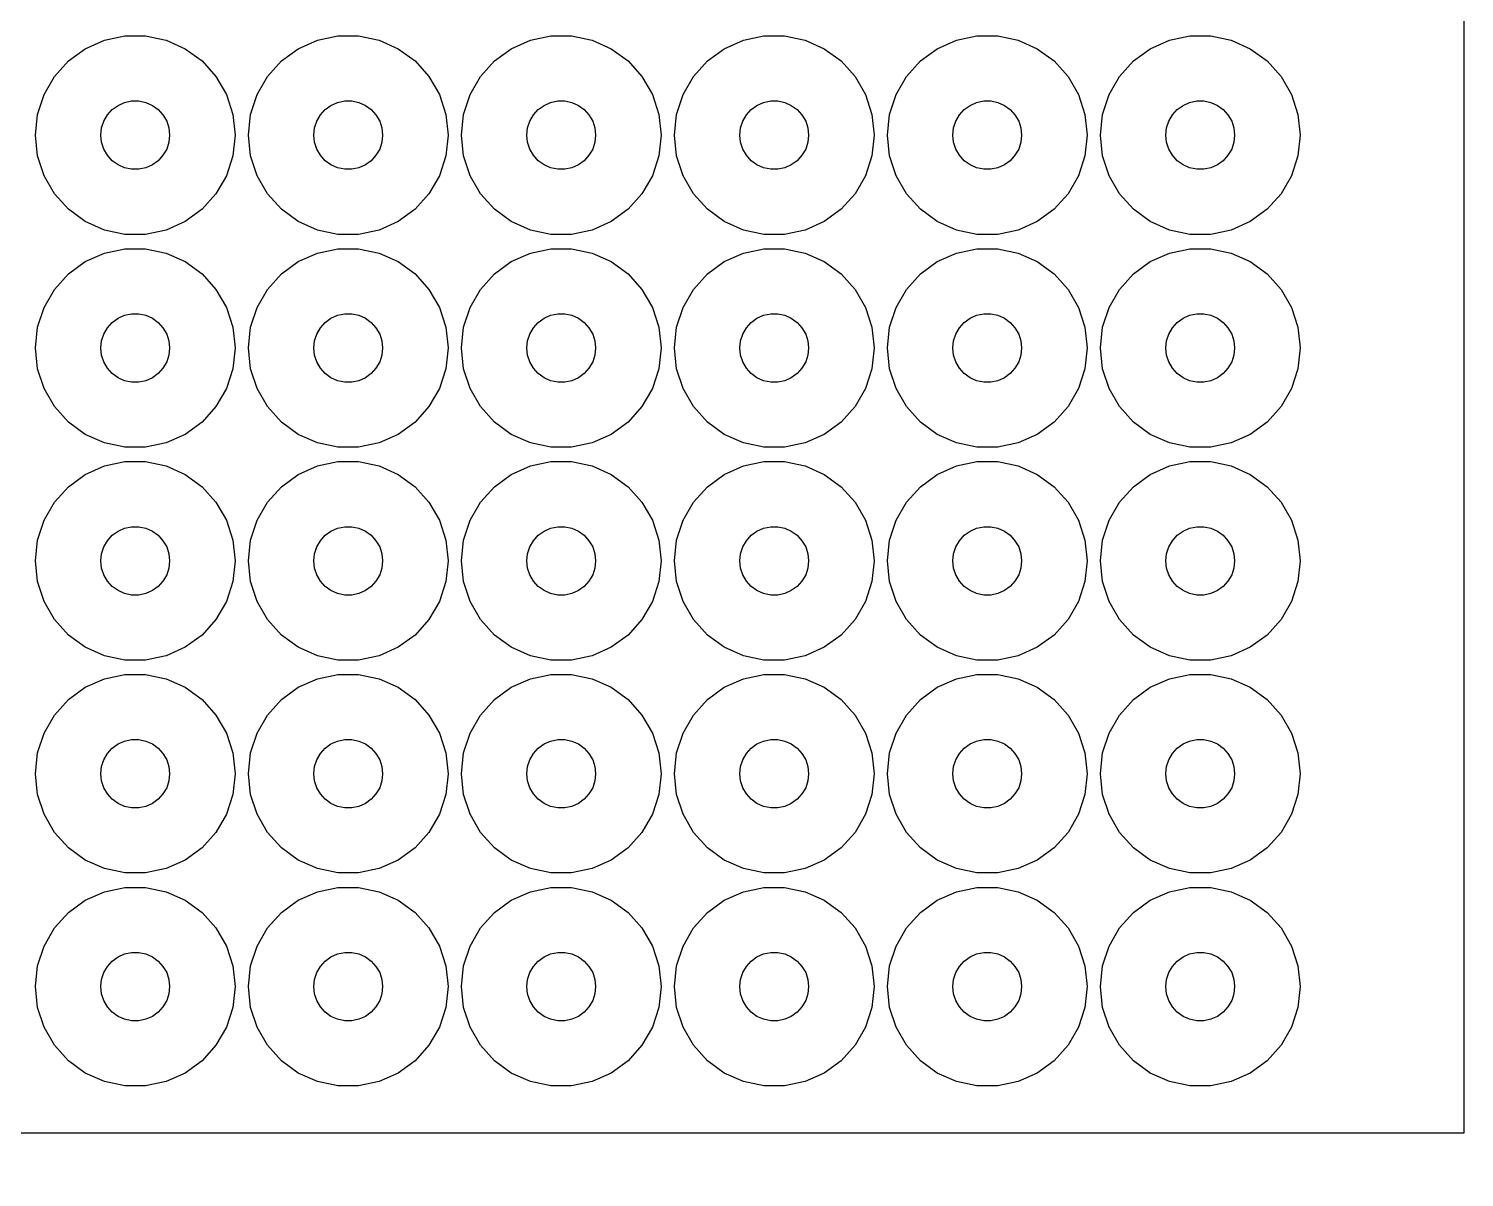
# Model space of a CAD drawing. Extents: x 0 to 1394, y 0 to 480.
# Drawn here: x 1267.9 to 1332.6, y 81.1 to 132.9 of the extents above; entities that cross this region are included whole.
import ezdxf

# ---------------------------------------------------------------- set-up
doc = ezdxf.new("R2010")
doc.units = 0
doc.layers.add('Layer_1', color=7, linetype='CONTINUOUS')

msp = doc.modelspace()

# ---------------------------------------------------------------- linework, layer by layer
at = {"layer": 'Layer_1', "color": 7}
for points in [[(1206.141098, 81.137238), (1206.161136, 81.137238), (1206.161108, 81.378256), (1206.27109, 81.846237), (1206.49111, 82.273239), (1206.811094, 82.634257), (1207.211115, 82.908239), (1207.66109, 83.079265), (1208.141094, 83.137262), (1332.641113, 83.137262), (1332.641113, 361.137251), (1208.141094, 361.137251), (1207.66109, 361.19525), (1207.211115, 361.366252), (1206.811094, 361.64025), (1206.49111, 362.001252), (1206.27109, 362.428251), (1206.161108, 362.896252), (1206.161108, 363.13725), (1206.14107, 363.13725), (1206.141098, 409.26225), (1206.150976, 409.762252)], [(1268.241106, 128.137257), (1268.341098, 129.073247), (1268.631109, 129.967242), (1269.101094, 130.782243), (1269.731099, 131.481251), (1270.491095, 132.034238), (1271.351111, 132.417241), (1272.271099, 132.612257), (1273.211096, 132.612257), (1274.131112, 132.417241), (1274.9911, 132.034238), (1275.751096, 131.481251), (1276.381101, 130.782243), (1276.851114, 129.967242), (1277.141097, 129.073247), (1277.241117, 128.137257), (1277.141097, 127.201239), (1276.851114, 126.307243), (1276.381101, 125.492242), (1275.751096, 124.793262), (1274.9911, 124.240248), (1274.131112, 123.857244), (1273.211096, 123.662257), (1272.271099, 123.662257), (1271.351111, 123.857244), (1270.491095, 124.240248), (1269.731099, 124.793262), (1269.101094, 125.492242), (1268.631109, 126.307243), (1268.341098, 127.201239), (1268.241106, 128.137257)], [(1277.841093, 128.137257), (1277.941112, 129.073247), (1278.231096, 129.967242), (1278.701109, 130.782243), (1279.331113, 131.481251), (1280.09111, 132.034238), (1280.951097, 132.417241), (1281.871113, 132.612257), (1282.811111, 132.612257), (1283.731099, 132.417241), (1284.591115, 132.034238), (1285.351111, 131.481251), (1285.981116, 130.782243), (1286.4511, 129.967242), (1286.741112, 129.073247), (1286.841103, 128.137257), (1286.741112, 127.201239), (1286.4511, 126.307243), (1285.981116, 125.492242), (1285.351111, 124.793262), (1284.591115, 124.240248), (1283.731099, 123.857244), (1282.811111, 123.662257), (1281.871113, 123.662257), (1280.951097, 123.857244), (1280.09111, 124.240248), (1279.331113, 124.793262), (1278.701109, 125.492242), (1278.231096, 126.307243), (1277.941112, 127.201239), (1277.841093, 128.137257)], [(1287.441108, 128.137257), (1287.541099, 129.073247), (1287.83111, 129.967242), (1288.301095, 130.782243), (1288.9311, 131.481251), (1289.691096, 132.034238), (1290.551112, 132.417241), (1291.4711, 132.612257), (1292.411097, 132.612257), (1293.331114, 132.417241), (1294.191101, 132.034238), (1294.951097, 131.481251), (1295.581102, 130.782243), (1296.051115, 129.967242), (1296.341098, 129.073247), (1296.44109, 128.137257), (1296.341098, 127.201239), (1296.051115, 126.307243), (1295.581102, 125.492242), (1294.951097, 124.793262), (1294.191101, 124.240248), (1293.331114, 123.857244), (1292.411097, 123.662257), (1291.4711, 123.662257), (1290.551112, 123.857244), (1289.691096, 124.240248), (1288.9311, 124.793262), (1288.301095, 125.492242), (1287.83111, 126.307243), (1287.541099, 127.201239), (1287.441108, 128.137257)], [(1297.041094, 128.137257), (1297.141114, 129.073247), (1297.431097, 129.967242), (1297.90111, 130.782243), (1298.531114, 131.481251), (1299.291111, 132.034238), (1300.151098, 132.417241), (1301.071114, 132.612257), (1302.011112, 132.612257), (1302.9311, 132.417241), (1303.791116, 132.034238), (1304.551112, 131.481251), (1305.181117, 130.782243), (1305.651101, 129.967242), (1305.941113, 129.073247), (1306.041104, 128.137257), (1305.941113, 127.201239), (1305.651101, 126.307243), (1305.181117, 125.492242), (1304.551112, 124.793262), (1303.791116, 124.240248), (1302.9311, 123.857244), (1302.011112, 123.662257), (1301.071114, 123.662257), (1300.151098, 123.857244), (1299.291111, 124.240248), (1298.531114, 124.793262), (1297.90111, 125.492242), (1297.431097, 126.307243), (1297.141114, 127.201239), (1297.041094, 128.137257)], [(1306.641109, 128.137257), (1306.7411, 129.073247), (1307.031112, 129.967242), (1307.501096, 130.782243), (1308.131101, 131.481251), (1308.891097, 132.034238), (1309.751113, 132.417241), (1310.671101, 132.612257), (1311.611098, 132.612257), (1312.531115, 132.417241), (1313.391102, 132.034238), (1314.151098, 131.481251), (1314.781103, 130.782243), (1315.251116, 129.967242), (1315.541099, 129.073247), (1315.641091, 128.137257), (1315.541099, 127.201239), (1315.251116, 126.307243), (1314.781103, 125.492242), (1314.151098, 124.793262), (1313.391102, 124.240248), (1312.531115, 123.857244), (1311.611098, 123.662257), (1310.671101, 123.662257), (1309.751113, 123.857244), (1308.891097, 124.240248), (1308.131101, 124.793262), (1307.501096, 125.492242), (1307.031112, 126.307243), (1306.7411, 127.201239), (1306.641109, 128.137257)], [(1316.241095, 128.137257), (1316.341115, 129.073247), (1316.631098, 129.967242), (1317.101111, 130.782243), (1317.731116, 131.481251), (1318.491112, 132.034238), (1319.351099, 132.417241), (1320.271116, 132.612257), (1321.211113, 132.612257), (1322.131101, 132.417241), (1322.991089, 132.034238), (1323.751113, 131.481251), (1324.38109, 130.782243), (1324.851102, 129.967242), (1325.141114, 129.073247), (1325.241105, 128.137257), (1325.141114, 127.201239), (1324.851102, 126.307243), (1324.38109, 125.492242), (1323.751113, 124.793262), (1322.991089, 124.240248), (1322.131101, 123.857244), (1321.211113, 123.662257), (1320.271116, 123.662257), (1319.351099, 123.857244), (1318.491112, 124.240248), (1317.731116, 124.793262), (1317.101111, 125.492242), (1316.631098, 126.307243), (1316.341115, 127.201239), (1316.241095, 128.137257)], [(1271.191091, 128.137257), (1271.221091, 128.459244), (1271.32111, 128.767261), (1271.491093, 129.048242), (1271.701094, 129.28926), (1271.971096, 129.479252), (1272.261108, 129.611247), (1272.581092, 129.679263), (1272.901103, 129.679263), (1273.221115, 129.611247), (1273.521089, 129.479252), (1273.7811, 129.28926), (1273.991102, 129.048242), (1274.161113, 128.767261), (1274.261104, 128.459244), (1274.291104, 128.137257), (1274.261104, 127.815241), (1274.161113, 127.507252), (1273.991102, 127.226243), (1273.7811, 126.985254), (1273.521089, 126.795262), (1273.221115, 126.663238), (1272.901103, 126.595251), (1272.581092, 126.595251), (1272.261108, 126.663238), (1271.971096, 126.795262), (1271.701094, 126.985254), (1271.491093, 127.226243), (1271.32111, 127.507252), (1271.221091, 127.815241), (1271.191091, 128.137257)], [(1280.791105, 128.137257), (1280.821106, 128.459244), (1280.921097, 128.767261), (1281.091108, 129.048242), (1281.301109, 129.28926), (1281.561092, 129.479252), (1281.861094, 129.611247), (1282.181106, 129.679263), (1282.50109, 129.679263), (1282.821102, 129.611247), (1283.121104, 129.479252), (1283.381115, 129.28926), (1283.591117, 129.048242), (1283.761099, 128.767261), (1283.86109, 128.459244), (1283.891091, 128.137257), (1283.86109, 127.815241), (1283.761099, 127.507252), (1283.591117, 127.226243), (1283.381115, 126.985254), (1283.121104, 126.795262), (1282.821102, 126.663238), (1282.50109, 126.595251), (1282.181106, 126.595251), (1281.861094, 126.663238), (1281.561092, 126.795262), (1281.301109, 126.985254), (1281.091108, 127.226243), (1280.921097, 127.507252), (1280.821106, 127.815241), (1280.791105, 128.137257)], [(1290.391092, 128.137257), (1290.421092, 128.459244), (1290.521112, 128.767261), (1290.691094, 129.048242), (1290.901096, 129.28926), (1291.171098, 129.479252), (1291.461109, 129.611247), (1291.781093, 129.679263), (1292.101104, 129.679263), (1292.421116, 129.611247), (1292.72109, 129.479252), (1292.981102, 129.28926), (1293.191103, 129.048242), (1293.361114, 128.767261), (1293.461105, 128.459244), (1293.491105, 128.137257), (1293.461105, 127.815241), (1293.361114, 127.507252), (1293.191103, 127.226243), (1292.981102, 126.985254), (1292.72109, 126.795262), (1292.421116, 126.663238), (1292.101104, 126.595251), (1291.781093, 126.595251), (1291.461109, 126.663238), (1291.171098, 126.795262), (1290.901096, 126.985254), (1290.691094, 127.226243), (1290.521112, 127.507252), (1290.421092, 127.815241), (1290.391092, 128.137257)], [(1299.991106, 128.137257), (1300.021107, 128.459244), (1300.121098, 128.767261), (1300.291109, 129.048242), (1300.50111, 129.28926), (1300.761093, 129.479252), (1301.061096, 129.611247), (1301.381107, 129.679263), (1301.701091, 129.679263), (1302.021103, 129.611247), (1302.311114, 129.479252), (1302.581116, 129.28926), (1302.79109, 129.048242), (1302.9611, 128.767261), (1303.061092, 128.459244), (1303.091092, 128.137257), (1303.061092, 127.815241), (1302.9611, 127.507252), (1302.79109, 127.226243), (1302.581116, 126.985254), (1302.311114, 126.795262), (1302.021103, 126.663238), (1301.701091, 126.595251), (1301.381107, 126.595251), (1301.061096, 126.663238), (1300.761093, 126.795262), (1300.50111, 126.985254), (1300.291109, 127.226243), (1300.121098, 127.507252), (1300.021107, 127.815241), (1299.991106, 128.137257)], [(1309.591093, 128.137257), (1309.621093, 128.459244), (1309.721113, 128.767261), (1309.891095, 129.048242), (1310.101097, 129.28926), (1310.371099, 129.479252), (1310.66111, 129.611247), (1310.981094, 129.679263), (1311.301106, 129.679263), (1311.621089, 129.611247), (1311.921091, 129.479252), (1312.181103, 129.28926), (1312.391104, 129.048242), (1312.561115, 128.767261), (1312.661106, 128.459244), (1312.691106, 128.137257), (1312.661106, 127.815241), (1312.561115, 127.507252), (1312.391104, 127.226243), (1312.181103, 126.985254), (1311.921091, 126.795262), (1311.621089, 126.663238), (1311.301106, 126.595251), (1310.981094, 126.595251), (1310.66111, 126.663238), (1310.371099, 126.795262), (1310.101097, 126.985254), (1309.891095, 127.226243), (1309.721113, 127.507252), (1309.621093, 127.815241), (1309.591093, 128.137257)], [(1319.191108, 128.137257), (1319.221108, 128.459244), (1319.321099, 128.767261), (1319.49111, 129.048242), (1319.701111, 129.28926), (1319.971113, 129.479252), (1320.261097, 129.611247), (1320.581108, 129.679263), (1320.901092, 129.679263), (1321.221104, 129.611247), (1321.521106, 129.479252), (1321.781089, 129.28926), (1321.991091, 129.048242), (1322.161101, 128.767261), (1322.261093, 128.459244), (1322.291093, 128.137257), (1322.261093, 127.815241), (1322.161101, 127.507252), (1321.991091, 127.226243), (1321.781089, 126.985254), (1321.521106, 126.795262), (1321.221104, 126.663238), (1320.901092, 126.595251), (1320.581108, 126.595251), (1320.261097, 126.663238), (1319.971113, 126.795262), (1319.701111, 126.985254), (1319.49111, 127.226243), (1319.321099, 127.507252), (1319.221108, 127.815241), (1319.191108, 128.137257)], [(1268.241106, 118.537242), (1268.341098, 119.47326), (1268.631109, 120.367256), (1269.101094, 121.182257), (1269.731099, 121.881265), (1270.491095, 122.434251), (1271.351111, 122.817255), (1272.271099, 123.012242), (1273.211096, 123.012242), (1274.131112, 122.817255), (1274.9911, 122.434251), (1275.751096, 121.881265), (1276.381101, 121.182257), (1276.851114, 120.367256), (1277.141097, 119.47326), (1277.241117, 118.537242), (1277.141097, 117.601252), (1276.851114, 116.707257), (1276.381101, 115.892255), (1275.751096, 115.193247), (1274.9911, 114.640261), (1274.131112, 114.257257), (1273.211096, 114.062242), (1272.271099, 114.062242), (1271.351111, 114.257257), (1270.491095, 114.640261), (1269.731099, 115.193247), (1269.101094, 115.892255), (1268.631109, 116.707257), (1268.341098, 117.601252), (1268.241106, 118.537242)], [(1277.841093, 118.537242), (1277.941112, 119.47326), (1278.231096, 120.367256), (1278.701109, 121.182257), (1279.331113, 121.881265), (1280.09111, 122.434251), (1280.951097, 122.817255), (1281.871113, 123.012242), (1282.811111, 123.012242), (1283.731099, 122.817255), (1284.591115, 122.434251), (1285.351111, 121.881265), (1285.981116, 121.182257), (1286.4511, 120.367256), (1286.741112, 119.47326), (1286.841103, 118.537242), (1286.741112, 117.601252), (1286.4511, 116.707257), (1285.981116, 115.892255), (1285.351111, 115.193247), (1284.591115, 114.640261), (1283.731099, 114.257257), (1282.811111, 114.062242), (1281.871113, 114.062242), (1280.951097, 114.257257), (1280.09111, 114.640261), (1279.331113, 115.193247), (1278.701109, 115.892255), (1278.231096, 116.707257), (1277.941112, 117.601252), (1277.841093, 118.537242)], [(1287.441108, 118.537242), (1287.541099, 119.47326), (1287.83111, 120.367256), (1288.301095, 121.182257), (1288.9311, 121.881265), (1289.691096, 122.434251), (1290.551112, 122.817255), (1291.4711, 123.012242), (1292.411097, 123.012242), (1293.331114, 122.817255), (1294.191101, 122.434251), (1294.951097, 121.881265), (1295.581102, 121.182257), (1296.051115, 120.367256), (1296.341098, 119.47326), (1296.44109, 118.537242), (1296.341098, 117.601252), (1296.051115, 116.707257), (1295.581102, 115.892255), (1294.951097, 115.193247), (1294.191101, 114.640261), (1293.331114, 114.257257), (1292.411097, 114.062242), (1291.4711, 114.062242), (1290.551112, 114.257257), (1289.691096, 114.640261), (1288.9311, 115.193247), (1288.301095, 115.892255), (1287.83111, 116.707257), (1287.541099, 117.601252), (1287.441108, 118.537242)], [(1297.041094, 118.537242), (1297.141114, 119.47326), (1297.431097, 120.367256), (1297.90111, 121.182257), (1298.531114, 121.881265), (1299.291111, 122.434251), (1300.151098, 122.817255), (1301.071114, 123.012242), (1302.011112, 123.012242), (1302.9311, 122.817255), (1303.791116, 122.434251), (1304.551112, 121.881265), (1305.181117, 121.182257), (1305.651101, 120.367256), (1305.941113, 119.47326), (1306.041104, 118.537242), (1305.941113, 117.601252), (1305.651101, 116.707257), (1305.181117, 115.892255), (1304.551112, 115.193247), (1303.791116, 114.640261), (1302.9311, 114.257257), (1302.011112, 114.062242), (1301.071114, 114.062242), (1300.151098, 114.257257), (1299.291111, 114.640261), (1298.531114, 115.193247), (1297.90111, 115.892255), (1297.431097, 116.707257), (1297.141114, 117.601252), (1297.041094, 118.537242)], [(1306.641109, 118.537242), (1306.7411, 119.47326), (1307.031112, 120.367256), (1307.501096, 121.182257), (1308.131101, 121.881265), (1308.891097, 122.434251), (1309.751113, 122.817255), (1310.671101, 123.012242), (1311.611098, 123.012242), (1312.531115, 122.817255), (1313.391102, 122.434251), (1314.151098, 121.881265), (1314.781103, 121.182257), (1315.251116, 120.367256), (1315.541099, 119.47326), (1315.641091, 118.537242), (1315.541099, 117.601252), (1315.251116, 116.707257), (1314.781103, 115.892255), (1314.151098, 115.193247), (1313.391102, 114.640261), (1312.531115, 114.257257), (1311.611098, 114.062242), (1310.671101, 114.062242), (1309.751113, 114.257257), (1308.891097, 114.640261), (1308.131101, 115.193247), (1307.501096, 115.892255), (1307.031112, 116.707257), (1306.7411, 117.601252), (1306.641109, 118.537242)], [(1316.241095, 118.537242), (1316.341115, 119.47326), (1316.631098, 120.367256), (1317.101111, 121.182257), (1317.731116, 121.881265), (1318.491112, 122.434251), (1319.351099, 122.817255), (1320.271116, 123.012242), (1321.211113, 123.012242), (1322.131101, 122.817255), (1322.991089, 122.434251), (1323.751113, 121.881265), (1324.38109, 121.182257), (1324.851102, 120.367256), (1325.141114, 119.47326), (1325.241105, 118.537242), (1325.141114, 117.601252), (1324.851102, 116.707257), (1324.38109, 115.892255), (1323.751113, 115.193247), (1322.991089, 114.640261), (1322.131101, 114.257257), (1321.211113, 114.062242), (1320.271116, 114.062242), (1319.351099, 114.257257), (1318.491112, 114.640261), (1317.731116, 115.193247), (1317.101111, 115.892255), (1316.631098, 116.707257), (1316.341115, 117.601252), (1316.241095, 118.537242)], [(1271.191091, 118.537242), (1271.221091, 118.859258), (1271.32111, 119.167247), (1271.491093, 119.448255), (1271.701094, 119.689245), (1271.971096, 119.879237), (1272.261108, 120.011261), (1272.581092, 120.079248), (1272.901103, 120.079248), (1273.221115, 120.011261), (1273.521089, 119.879237), (1273.7811, 119.689245), (1273.991102, 119.448255), (1274.161113, 119.167247), (1274.261104, 118.859258), (1274.291104, 118.537242), (1274.261104, 118.215255), (1274.161113, 117.907237), (1273.991102, 117.626257), (1273.7811, 117.385239), (1273.521089, 117.195247), (1273.221115, 117.063252), (1272.901103, 116.995236), (1272.581092, 116.995236), (1272.261108, 117.063252), (1271.971096, 117.195247), (1271.701094, 117.385239), (1271.491093, 117.626257), (1271.32111, 117.907237), (1271.221091, 118.215255), (1271.191091, 118.537242)], [(1280.791105, 118.537242), (1280.821106, 118.859258), (1280.921097, 119.167247), (1281.091108, 119.448255), (1281.301109, 119.689245), (1281.561092, 119.879237), (1281.861094, 120.011261), (1282.181106, 120.079248), (1282.50109, 120.079248), (1282.821102, 120.011261), (1283.121104, 119.879237), (1283.381115, 119.689245), (1283.591117, 119.448255), (1283.761099, 119.167247), (1283.86109, 118.859258), (1283.891091, 118.537242), (1283.86109, 118.215255), (1283.761099, 117.907237), (1283.591117, 117.626257), (1283.381115, 117.385239), (1283.121104, 117.195247), (1282.821102, 117.063252), (1282.50109, 116.995236), (1282.181106, 116.995236), (1281.861094, 117.063252), (1281.561092, 117.195247), (1281.301109, 117.385239), (1281.091108, 117.626257), (1280.921097, 117.907237), (1280.821106, 118.215255), (1280.791105, 118.537242)], [(1290.391092, 118.537242), (1290.421092, 118.859258), (1290.521112, 119.167247), (1290.691094, 119.448255), (1290.901096, 119.689245), (1291.171098, 119.879237), (1291.461109, 120.011261), (1291.781093, 120.079248), (1292.101104, 120.079248), (1292.421116, 120.011261), (1292.72109, 119.879237), (1292.981102, 119.689245), (1293.191103, 119.448255), (1293.361114, 119.167247), (1293.461105, 118.859258), (1293.491105, 118.537242), (1293.461105, 118.215255), (1293.361114, 117.907237), (1293.191103, 117.626257), (1292.981102, 117.385239), (1292.72109, 117.195247), (1292.421116, 117.063252), (1292.101104, 116.995236), (1291.781093, 116.995236), (1291.461109, 117.063252), (1291.171098, 117.195247), (1290.901096, 117.385239), (1290.691094, 117.626257), (1290.521112, 117.907237), (1290.421092, 118.215255), (1290.391092, 118.537242)], [(1299.991106, 118.537242), (1300.021107, 118.859258), (1300.121098, 119.167247), (1300.291109, 119.448255), (1300.50111, 119.689245), (1300.761093, 119.879237), (1301.061096, 120.011261), (1301.381107, 120.079248), (1301.701091, 120.079248), (1302.021103, 120.011261), (1302.311114, 119.879237), (1302.581116, 119.689245), (1302.79109, 119.448255), (1302.9611, 119.167247), (1303.061092, 118.859258), (1303.091092, 118.537242), (1303.061092, 118.215255), (1302.9611, 117.907237), (1302.79109, 117.626257), (1302.581116, 117.385239), (1302.311114, 117.195247), (1302.021103, 117.063252), (1301.701091, 116.995236), (1301.381107, 116.995236), (1301.061096, 117.063252), (1300.761093, 117.195247), (1300.50111, 117.385239), (1300.291109, 117.626257), (1300.121098, 117.907237), (1300.021107, 118.215255), (1299.991106, 118.537242)], [(1309.591093, 118.537242), (1309.621093, 118.859258), (1309.721113, 119.167247), (1309.891095, 119.448255), (1310.101097, 119.689245), (1310.371099, 119.879237), (1310.66111, 120.011261), (1310.981094, 120.079248), (1311.301106, 120.079248), (1311.621089, 120.011261), (1311.921091, 119.879237), (1312.181103, 119.689245), (1312.391104, 119.448255), (1312.561115, 119.167247), (1312.661106, 118.859258), (1312.691106, 118.537242), (1312.661106, 118.215255), (1312.561115, 117.907237), (1312.391104, 117.626257), (1312.181103, 117.385239), (1311.921091, 117.195247), (1311.621089, 117.063252), (1311.301106, 116.995236), (1310.981094, 116.995236), (1310.66111, 117.063252), (1310.371099, 117.195247), (1310.101097, 117.385239), (1309.891095, 117.626257), (1309.721113, 117.907237), (1309.621093, 118.215255), (1309.591093, 118.537242)], [(1319.191108, 118.537242), (1319.221108, 118.859258), (1319.321099, 119.167247), (1319.49111, 119.448255), (1319.701111, 119.689245), (1319.971113, 119.879237), (1320.261097, 120.011261), (1320.581108, 120.079248), (1320.901092, 120.079248), (1321.221104, 120.011261), (1321.521106, 119.879237), (1321.781089, 119.689245), (1321.991091, 119.448255), (1322.161101, 119.167247), (1322.261093, 118.859258), (1322.291093, 118.537242), (1322.261093, 118.215255), (1322.161101, 117.907237), (1321.991091, 117.626257), (1321.781089, 117.385239), (1321.521106, 117.195247), (1321.221104, 117.063252), (1320.901092, 116.995236), (1320.581108, 116.995236), (1320.261097, 117.063252), (1319.971113, 117.195247), (1319.701111, 117.385239), (1319.49111, 117.626257), (1319.321099, 117.907237), (1319.221108, 118.215255), (1319.191108, 118.537242)], [(1268.241106, 108.937256), (1268.341098, 109.873246), (1268.631109, 110.767241), (1269.101094, 111.582242), (1269.731099, 112.28125), (1270.491095, 112.834237), (1271.351111, 113.21724), (1272.271099, 113.412256), (1273.211096, 113.412256), (1274.131112, 113.21724), (1274.9911, 112.834237), (1275.751096, 112.28125), (1276.381101, 111.582242), (1276.851114, 110.767241), (1277.141097, 109.873246), (1277.241117, 108.937256), (1277.141097, 108.001266), (1276.851114, 107.107242), (1276.381101, 106.292241), (1275.751096, 105.593261), (1274.9911, 105.040247), (1274.131112, 104.657243), (1273.211096, 104.462255), (1272.271099, 104.462255), (1271.351111, 104.657243), (1270.491095, 105.040247), (1269.731099, 105.593261), (1269.101094, 106.292241), (1268.631109, 107.107242), (1268.341098, 108.001237), (1268.241106, 108.937256)], [(1277.841093, 108.937256), (1277.941112, 109.873246), (1278.231096, 110.767241), (1278.701109, 111.582242), (1279.331113, 112.28125), (1280.09111, 112.834237), (1280.951097, 113.21724), (1281.871113, 113.412256), (1282.811111, 113.412256), (1283.731099, 113.21724), (1284.591115, 112.834237), (1285.351111, 112.28125), (1285.981116, 111.582242), (1286.4511, 110.767241), (1286.741112, 109.873246), (1286.841103, 108.937256), (1286.741112, 108.001266), (1286.4511, 107.107242), (1285.981116, 106.292241), (1285.351111, 105.593261), (1284.591115, 105.040247), (1283.731099, 104.657243), (1282.811111, 104.462255), (1281.871113, 104.462255), (1280.951097, 104.657243), (1280.09111, 105.040247), (1279.331113, 105.593261), (1278.701109, 106.292241), (1278.231096, 107.107242), (1277.941112, 108.001237), (1277.841093, 108.937256)], [(1287.441108, 108.937256), (1287.541099, 109.873246), (1287.83111, 110.767241), (1288.301095, 111.582242), (1288.9311, 112.28125), (1289.691096, 112.834237), (1290.551112, 113.21724), (1291.4711, 113.412256), (1292.411097, 113.412256), (1293.331114, 113.21724), (1294.191101, 112.834237), (1294.951097, 112.28125), (1295.581102, 111.582242), (1296.051115, 110.767241), (1296.341098, 109.873246), (1296.44109, 108.937256), (1296.341098, 108.001266), (1296.051115, 107.107242), (1295.581102, 106.292241), (1294.951097, 105.593261), (1294.191101, 105.040247), (1293.331114, 104.657243), (1292.411097, 104.462255), (1291.4711, 104.462255), (1290.551112, 104.657243), (1289.691096, 105.040247), (1288.9311, 105.593261), (1288.301095, 106.292241), (1287.83111, 107.107242), (1287.541099, 108.001237), (1287.441108, 108.937256)], [(1297.041094, 108.937256), (1297.141114, 109.873246), (1297.431097, 110.767241), (1297.90111, 111.582242), (1298.531114, 112.28125), (1299.291111, 112.834237), (1300.151098, 113.21724), (1301.071114, 113.412256), (1302.011112, 113.412256), (1302.9311, 113.21724), (1303.791116, 112.834237), (1304.551112, 112.28125), (1305.181117, 111.582242), (1305.651101, 110.767241), (1305.941113, 109.873246), (1306.041104, 108.937256), (1305.941113, 108.001266), (1305.651101, 107.107242), (1305.181117, 106.292241), (1304.551112, 105.593261), (1303.791116, 105.040247), (1302.9311, 104.657243), (1302.011112, 104.462255), (1301.071114, 104.462255), (1300.151098, 104.657243), (1299.291111, 105.040247), (1298.531114, 105.593261), (1297.90111, 106.292241), (1297.431097, 107.107242), (1297.141114, 108.001237), (1297.041094, 108.937256)], [(1306.641109, 108.937256), (1306.7411, 109.873246), (1307.031112, 110.767241), (1307.501096, 111.582242), (1308.131101, 112.28125), (1308.891097, 112.834237), (1309.751113, 113.21724), (1310.671101, 113.412256), (1311.611098, 113.412256), (1312.531115, 113.21724), (1313.391102, 112.834237), (1314.151098, 112.28125), (1314.781103, 111.582242), (1315.251116, 110.767241), (1315.541099, 109.873246), (1315.641091, 108.937256), (1315.541099, 108.001266), (1315.251116, 107.107242), (1314.781103, 106.292241), (1314.151098, 105.593261), (1313.391102, 105.040247), (1312.531115, 104.657243), (1311.611098, 104.462255), (1310.671101, 104.462255), (1309.751113, 104.657243), (1308.891097, 105.040247), (1308.131101, 105.593261), (1307.501096, 106.292241), (1307.031112, 107.107242), (1306.7411, 108.001237), (1306.641109, 108.937256)], [(1316.241095, 108.937256), (1316.341115, 109.873246), (1316.631098, 110.767241), (1317.101111, 111.582242), (1317.731116, 112.28125), (1318.491112, 112.834237), (1319.351099, 113.21724), (1320.271116, 113.412256), (1321.211113, 113.412256), (1322.131101, 113.21724), (1322.991089, 112.834237), (1323.751113, 112.28125), (1324.38109, 111.582242), (1324.851102, 110.767241), (1325.141114, 109.873246), (1325.241105, 108.937256), (1325.141114, 108.001266), (1324.851102, 107.107242), (1324.38109, 106.292241), (1323.751113, 105.593261), (1322.991089, 105.040247), (1322.131101, 104.657243), (1321.211113, 104.462255), (1320.271116, 104.462255), (1319.351099, 104.657243), (1318.491112, 105.040247), (1317.731116, 105.593261), (1317.101111, 106.292241), (1316.631098, 107.107242), (1316.341115, 108.001237), (1316.241095, 108.937256)], [(1271.191091, 108.937256), (1271.221091, 109.259243), (1271.32111, 109.56726), (1271.491093, 109.848241), (1271.701094, 110.089259), (1271.971096, 110.279251), (1272.261108, 110.411246), (1272.581092, 110.479261), (1272.901103, 110.479261), (1273.221115, 110.411246), (1273.521089, 110.279251), (1273.7811, 110.089259), (1273.991102, 109.848241), (1274.161113, 109.56726), (1274.261104, 109.259243), (1274.291104, 108.937256), (1274.261104, 108.61524), (1274.161113, 108.307251), (1273.991102, 108.026242), (1273.7811, 107.785253), (1273.521089, 107.595261), (1273.221115, 107.463237), (1272.901103, 107.39525), (1272.581092, 107.39525), (1272.261108, 107.463237), (1271.971096, 107.595261), (1271.701094, 107.785253), (1271.491093, 108.026242), (1271.32111, 108.307251), (1271.221091, 108.61524), (1271.191091, 108.937256)], [(1280.791105, 108.937256), (1280.821106, 109.259243), (1280.921097, 109.56726), (1281.091108, 109.848241), (1281.301109, 110.089259), (1281.561092, 110.279251), (1281.861094, 110.411246), (1282.181106, 110.479261), (1282.50109, 110.479261), (1282.821102, 110.411246), (1283.121104, 110.279251), (1283.381115, 110.089259), (1283.591117, 109.848241), (1283.761099, 109.56726), (1283.86109, 109.259243), (1283.891091, 108.937256), (1283.86109, 108.61524), (1283.761099, 108.307251), (1283.591117, 108.026242), (1283.381115, 107.785253), (1283.121104, 107.595261), (1282.821102, 107.463237), (1282.50109, 107.39525), (1282.181106, 107.39525), (1281.861094, 107.463237), (1281.561092, 107.595261), (1281.301109, 107.785253), (1281.091108, 108.026242), (1280.921097, 108.307251), (1280.821106, 108.61524), (1280.791105, 108.937256)], [(1290.391092, 108.937256), (1290.421092, 109.259243), (1290.521112, 109.56726), (1290.691094, 109.848241), (1290.901096, 110.089259), (1291.171098, 110.279251), (1291.461109, 110.411246), (1291.781093, 110.479261), (1292.101104, 110.479261), (1292.421116, 110.411246), (1292.72109, 110.279251), (1292.981102, 110.089259), (1293.191103, 109.848241), (1293.361114, 109.56726), (1293.461105, 109.259243), (1293.491105, 108.937256), (1293.461105, 108.61524), (1293.361114, 108.307251), (1293.191103, 108.026242), (1292.981102, 107.785253), (1292.72109, 107.595261), (1292.421116, 107.463237), (1292.101104, 107.39525), (1291.781093, 107.39525), (1291.461109, 107.463237), (1291.171098, 107.595261), (1290.901096, 107.785253), (1290.691094, 108.026242), (1290.521112, 108.307251), (1290.421092, 108.61524), (1290.391092, 108.937256)], [(1299.991106, 108.937256), (1300.021107, 109.259243), (1300.121098, 109.56726), (1300.291109, 109.848241), (1300.50111, 110.089259), (1300.761093, 110.279251), (1301.061096, 110.411246), (1301.381107, 110.479261), (1301.701091, 110.479261), (1302.021103, 110.411246), (1302.311114, 110.279251), (1302.581116, 110.089259), (1302.79109, 109.848241), (1302.9611, 109.56726), (1303.061092, 109.259243), (1303.091092, 108.937256), (1303.061092, 108.61524), (1302.9611, 108.307251), (1302.79109, 108.026242), (1302.581116, 107.785253), (1302.311114, 107.595261), (1302.021103, 107.463237), (1301.701091, 107.39525), (1301.381107, 107.39525), (1301.061096, 107.463237), (1300.761093, 107.595261), (1300.50111, 107.785253), (1300.291109, 108.026242), (1300.121098, 108.307251), (1300.021107, 108.61524), (1299.991106, 108.937256)], [(1309.591093, 108.937256), (1309.621093, 109.259243), (1309.721113, 109.56726), (1309.891095, 109.848241), (1310.101097, 110.089259), (1310.371099, 110.279251), (1310.66111, 110.411246), (1310.981094, 110.479261), (1311.301106, 110.479261), (1311.621089, 110.411246), (1311.921091, 110.279251), (1312.181103, 110.089259), (1312.391104, 109.848241), (1312.561115, 109.56726), (1312.661106, 109.259243), (1312.691106, 108.937256), (1312.661106, 108.61524), (1312.561115, 108.307251), (1312.391104, 108.026242), (1312.181103, 107.785253), (1311.921091, 107.595261), (1311.621089, 107.463237), (1311.301106, 107.39525), (1310.981094, 107.39525), (1310.66111, 107.463237), (1310.371099, 107.595261), (1310.101097, 107.785253), (1309.891095, 108.026242), (1309.721113, 108.307251), (1309.621093, 108.61524), (1309.591093, 108.937256)], [(1319.191108, 108.937256), (1319.221108, 109.259243), (1319.321099, 109.56726), (1319.49111, 109.848241), (1319.701111, 110.089259), (1319.971113, 110.279251), (1320.261097, 110.411246), (1320.581108, 110.479261), (1320.901092, 110.479261), (1321.221104, 110.411246), (1321.521106, 110.279251), (1321.781089, 110.089259), (1321.991091, 109.848241), (1322.161101, 109.56726), (1322.261093, 109.259243), (1322.291093, 108.937256), (1322.261093, 108.61524), (1322.161101, 108.307251), (1321.991091, 108.026242), (1321.781089, 107.785253), (1321.521106, 107.595261), (1321.221104, 107.463237), (1320.901092, 107.39525), (1320.581108, 107.39525), (1320.261097, 107.463237), (1319.971113, 107.595261), (1319.701111, 107.785253), (1319.49111, 108.026242), (1319.321099, 108.307251), (1319.221108, 108.61524), (1319.191108, 108.937256)], [(1268.241106, 99.337241), (1268.341098, 100.273259), (1268.631109, 101.167255), (1269.101094, 101.982256), (1269.731099, 102.681236), (1270.491095, 103.23425), (1271.351111, 103.617254), (1272.271099, 103.812241), (1273.211096, 103.812241), (1274.131112, 103.617254), (1274.9911, 103.23425), (1275.751096, 102.681236), (1276.381101, 101.982256), (1276.851114, 101.167255), (1277.141097, 100.273259), (1277.241117, 99.337241), (1277.141097, 98.401251), (1276.851114, 97.507256), (1276.381101, 96.692254), (1275.751096, 95.993246), (1274.9911, 95.44026), (1274.131112, 95.057256), (1273.211096, 94.862241), (1272.271099, 94.862241), (1271.351111, 95.057256), (1270.491095, 95.44026), (1269.731099, 95.993246), (1269.101094, 96.692254), (1268.631109, 97.507256), (1268.341098, 98.401251), (1268.241106, 99.337241)], [(1277.841093, 99.337241), (1277.941112, 100.273259), (1278.231096, 101.167255), (1278.701109, 101.982256), (1279.331113, 102.681236), (1280.09111, 103.23425), (1280.951097, 103.617254), (1281.871113, 103.812241), (1282.811111, 103.812241), (1283.731099, 103.617254), (1284.591115, 103.23425), (1285.351111, 102.681236), (1285.981116, 101.982256), (1286.4511, 101.167255), (1286.741112, 100.273259), (1286.841103, 99.337241), (1286.741112, 98.401251), (1286.4511, 97.507256), (1285.981116, 96.692254), (1285.351111, 95.993246), (1284.591115, 95.44026), (1283.731099, 95.057256), (1282.811111, 94.862241), (1281.871113, 94.862241), (1280.951097, 95.057256), (1280.09111, 95.44026), (1279.331113, 95.993246), (1278.701109, 96.692254), (1278.231096, 97.507256), (1277.941112, 98.401251), (1277.841093, 99.337241)], [(1287.441108, 99.337241), (1287.541099, 100.273259), (1287.83111, 101.167255), (1288.301095, 101.982256), (1288.9311, 102.681236), (1289.691096, 103.23425), (1290.551112, 103.617254), (1291.4711, 103.812241), (1292.411097, 103.812241), (1293.331114, 103.617254), (1294.191101, 103.23425), (1294.951097, 102.681236), (1295.581102, 101.982256), (1296.051115, 101.167255), (1296.341098, 100.273259), (1296.44109, 99.337241), (1296.341098, 98.401251), (1296.051115, 97.507256), (1295.581102, 96.692254), (1294.951097, 95.993246), (1294.191101, 95.44026), (1293.331114, 95.057256), (1292.411097, 94.862241), (1291.4711, 94.862241), (1290.551112, 95.057256), (1289.691096, 95.44026), (1288.9311, 95.993246), (1288.301095, 96.692254), (1287.83111, 97.507256), (1287.541099, 98.401251), (1287.441108, 99.337241)], [(1297.041094, 99.337241), (1297.141114, 100.273259), (1297.431097, 101.167255), (1297.90111, 101.982256), (1298.531114, 102.681236), (1299.291111, 103.23425), (1300.151098, 103.617254), (1301.071114, 103.812241), (1302.011112, 103.812241), (1302.9311, 103.617254), (1303.791116, 103.23425), (1304.551112, 102.681236), (1305.181117, 101.982256), (1305.651101, 101.167255), (1305.941113, 100.273259), (1306.041104, 99.337241), (1305.941113, 98.401251), (1305.651101, 97.507256), (1305.181117, 96.692254), (1304.551112, 95.993246), (1303.791116, 95.44026), (1302.9311, 95.057256), (1302.011112, 94.862241), (1301.071114, 94.862241), (1300.151098, 95.057256), (1299.291111, 95.44026), (1298.531114, 95.993246), (1297.90111, 96.692254), (1297.431097, 97.507256), (1297.141114, 98.401251), (1297.041094, 99.337241)], [(1306.641109, 99.337241), (1306.7411, 100.273259), (1307.031112, 101.167255), (1307.501096, 101.982256), (1308.131101, 102.681236), (1308.891097, 103.23425), (1309.751113, 103.617254), (1310.671101, 103.812241), (1311.611098, 103.812241), (1312.531115, 103.617254), (1313.391102, 103.23425), (1314.151098, 102.681236), (1314.781103, 101.982256), (1315.251116, 101.167255), (1315.541099, 100.273259), (1315.641091, 99.337241), (1315.541099, 98.401251), (1315.251116, 97.507256), (1314.781103, 96.692254), (1314.151098, 95.993246), (1313.391102, 95.44026), (1312.531115, 95.057256), (1311.611098, 94.862241), (1310.671101, 94.862241), (1309.751113, 95.057256), (1308.891097, 95.44026), (1308.131101, 95.993246), (1307.501096, 96.692254), (1307.031112, 97.507256), (1306.7411, 98.401251), (1306.641109, 99.337241)], [(1316.241095, 99.337241), (1316.341115, 100.273259), (1316.631098, 101.167255), (1317.101111, 101.982256), (1317.731116, 102.681236), (1318.491112, 103.23425), (1319.351099, 103.617254), (1320.271116, 103.812241), (1321.211113, 103.812241), (1322.131101, 103.617254), (1322.991089, 103.23425), (1323.751113, 102.681236), (1324.38109, 101.982256), (1324.851102, 101.167255), (1325.141114, 100.273259), (1325.241105, 99.337241), (1325.141114, 98.401251), (1324.851102, 97.507256), (1324.38109, 96.692254), (1323.751113, 95.993246), (1322.991089, 95.44026), (1322.131101, 95.057256), (1321.211113, 94.862241), (1320.271116, 94.862241), (1319.351099, 95.057256), (1318.491112, 95.44026), (1317.731116, 95.993246), (1317.101111, 96.692254), (1316.631098, 97.507256), (1316.341115, 98.401251), (1316.241095, 99.337241)], [(1271.191091, 99.337241), (1271.221091, 99.659257), (1271.32111, 99.967246), (1271.491093, 100.248254), (1271.701094, 100.489244), (1271.971096, 100.679236), (1272.261108, 100.811259), (1272.581092, 100.879247), (1272.901103, 100.879247), (1273.221115, 100.811259), (1273.521089, 100.679264), (1273.7811, 100.489244), (1273.991102, 100.248254), (1274.161113, 99.967246), (1274.261104, 99.659257), (1274.291104, 99.337241), (1274.261104, 99.015254), (1274.161113, 98.707265), (1273.991102, 98.426256), (1273.7811, 98.185238), (1273.521089, 97.995246), (1273.221115, 97.863251), (1272.901103, 97.795235), (1272.581092, 97.795235), (1272.261108, 97.863251), (1271.971096, 97.995246), (1271.701094, 98.185238), (1271.491093, 98.426256), (1271.32111, 98.707236), (1271.221091, 99.015254), (1271.191091, 99.337241)], [(1280.791105, 99.337241), (1280.821106, 99.659257), (1280.921097, 99.967246), (1281.091108, 100.248254), (1281.301109, 100.489244), (1281.561092, 100.679236), (1281.861094, 100.811259), (1282.181106, 100.879247), (1282.50109, 100.879247), (1282.821102, 100.811259), (1283.121104, 100.679264), (1283.381115, 100.489244), (1283.591117, 100.248254), (1283.761099, 99.967246), (1283.86109, 99.659257), (1283.891091, 99.337241), (1283.86109, 99.015254), (1283.761099, 98.707265), (1283.591117, 98.426256), (1283.381115, 98.185238), (1283.121104, 97.995246), (1282.821102, 97.863251), (1282.50109, 97.795235), (1282.181106, 97.795235), (1281.861094, 97.863251), (1281.561092, 97.995246), (1281.301109, 98.185238), (1281.091108, 98.426256), (1280.921097, 98.707236), (1280.821106, 99.015254), (1280.791105, 99.337241)], [(1290.391092, 99.337241), (1290.421092, 99.659257), (1290.521112, 99.967246), (1290.691094, 100.248254), (1290.901096, 100.489244), (1291.171098, 100.679236), (1291.461109, 100.811259), (1291.781093, 100.879247), (1292.101104, 100.879247), (1292.421116, 100.811259), (1292.72109, 100.679264), (1292.981102, 100.489244), (1293.191103, 100.248254), (1293.361114, 99.967246), (1293.461105, 99.659257), (1293.491105, 99.337241), (1293.461105, 99.015254), (1293.361114, 98.707265), (1293.191103, 98.426256), (1292.981102, 98.185238), (1292.72109, 97.995246), (1292.421116, 97.863251), (1292.101104, 97.795235), (1291.781093, 97.795235), (1291.461109, 97.863251), (1291.171098, 97.995246), (1290.901096, 98.185238), (1290.691094, 98.426256), (1290.521112, 98.707236), (1290.421092, 99.015254), (1290.391092, 99.337241)], [(1299.991106, 99.337241), (1300.021107, 99.659257), (1300.121098, 99.967246), (1300.291109, 100.248254), (1300.50111, 100.489244), (1300.761093, 100.679236), (1301.061096, 100.811259), (1301.381107, 100.879247), (1301.701091, 100.879247), (1302.021103, 100.811259), (1302.311114, 100.679264), (1302.581116, 100.489244), (1302.79109, 100.248254), (1302.9611, 99.967246), (1303.061092, 99.659257), (1303.091092, 99.337241), (1303.061092, 99.015254), (1302.9611, 98.707265), (1302.79109, 98.426256), (1302.581116, 98.185238), (1302.311114, 97.995246), (1302.021103, 97.863251), (1301.701091, 97.795235), (1301.381107, 97.795235), (1301.061096, 97.863251), (1300.761093, 97.995246), (1300.50111, 98.185238), (1300.291109, 98.426256), (1300.121098, 98.707236), (1300.021107, 99.015254), (1299.991106, 99.337241)], [(1309.591093, 99.337241), (1309.621093, 99.659257), (1309.721113, 99.967246), (1309.891095, 100.248254), (1310.101097, 100.489244), (1310.371099, 100.679236), (1310.66111, 100.811259), (1310.981094, 100.879247), (1311.301106, 100.879247), (1311.621089, 100.811259), (1311.921091, 100.679264), (1312.181103, 100.489244), (1312.391104, 100.248254), (1312.561115, 99.967246), (1312.661106, 99.659257), (1312.691106, 99.337241), (1312.661106, 99.015254), (1312.561115, 98.707265), (1312.391104, 98.426256), (1312.181103, 98.185238), (1311.921091, 97.995246), (1311.621089, 97.863251), (1311.301106, 97.795235), (1310.981094, 97.795235), (1310.66111, 97.863251), (1310.371099, 97.995246), (1310.101097, 98.185238), (1309.891095, 98.426256), (1309.721113, 98.707236), (1309.621093, 99.015254), (1309.591093, 99.337241)], [(1319.191108, 99.337241), (1319.221108, 99.659257), (1319.321099, 99.967246), (1319.49111, 100.248254), (1319.701111, 100.489244), (1319.971113, 100.679236), (1320.261097, 100.811259), (1320.581108, 100.879247), (1320.901092, 100.879247), (1321.221104, 100.811259), (1321.521106, 100.679264), (1321.781089, 100.489244), (1321.991091, 100.248254), (1322.161101, 99.967246), (1322.261093, 99.659257), (1322.291093, 99.337241), (1322.261093, 99.015254), (1322.161101, 98.707265), (1321.991091, 98.426256), (1321.781089, 98.185238), (1321.521106, 97.995246), (1321.221104, 97.863251), (1320.901092, 97.795235), (1320.581108, 97.795235), (1320.261097, 97.863251), (1319.971113, 97.995246), (1319.701111, 98.185238), (1319.49111, 98.426256), (1319.321099, 98.707236), (1319.221108, 99.015254), (1319.191108, 99.337241)], [(1268.241106, 89.737255), (1268.341098, 90.673245), (1268.631109, 91.56724), (1269.101094, 92.382241), (1269.731099, 93.081249), (1270.491095, 93.634235), (1271.351111, 94.017239), (1272.271099, 94.212255), (1273.211096, 94.212255), (1274.131112, 94.017239), (1274.9911, 93.634235), (1275.751096, 93.081249), (1276.381101, 92.382241), (1276.851114, 91.56724), (1277.141097, 90.673245), (1277.241117, 89.737255), (1277.141097, 88.801236), (1276.851114, 87.907241), (1276.381101, 87.09224), (1275.751096, 86.39326), (1274.9911, 85.840245), (1274.131112, 85.457242), (1273.211096, 85.262254), (1272.271099, 85.262254), (1271.351111, 85.457242), (1270.491095, 85.840245), (1269.731099, 86.39326), (1269.101094, 87.09224), (1268.631109, 87.907241), (1268.341098, 88.801236), (1268.241106, 89.737255)], [(1277.841093, 89.737255), (1277.941112, 90.673245), (1278.231096, 91.56724), (1278.701109, 92.382241), (1279.331113, 93.081249), (1280.09111, 93.634235), (1280.951097, 94.017239), (1281.871113, 94.212255), (1282.811111, 94.212255), (1283.731099, 94.017239), (1284.591115, 93.634235), (1285.351111, 93.081249), (1285.981116, 92.382241), (1286.4511, 91.56724), (1286.741112, 90.673245), (1286.841103, 89.737255), (1286.741112, 88.801236), (1286.4511, 87.907241), (1285.981116, 87.09224), (1285.351111, 86.39326), (1284.591115, 85.840245), (1283.731099, 85.457242), (1282.811111, 85.262254), (1281.871113, 85.262254), (1280.951097, 85.457242), (1280.09111, 85.840245), (1279.331113, 86.39326), (1278.701109, 87.09224), (1278.231096, 87.907241), (1277.941112, 88.801236), (1277.841093, 89.737255)], [(1287.441108, 89.737255), (1287.541099, 90.673245), (1287.83111, 91.56724), (1288.301095, 92.382241), (1288.9311, 93.081249), (1289.691096, 93.634235), (1290.551112, 94.017239), (1291.4711, 94.212255), (1292.411097, 94.212255), (1293.331114, 94.017239), (1294.191101, 93.634235), (1294.951097, 93.081249), (1295.581102, 92.382241), (1296.051115, 91.56724), (1296.341098, 90.673245), (1296.44109, 89.737255), (1296.341098, 88.801236), (1296.051115, 87.907241), (1295.581102, 87.09224), (1294.951097, 86.39326), (1294.191101, 85.840245), (1293.331114, 85.457242), (1292.411097, 85.262254), (1291.4711, 85.262254), (1290.551112, 85.457242), (1289.691096, 85.840245), (1288.9311, 86.39326), (1288.301095, 87.09224), (1287.83111, 87.907241), (1287.541099, 88.801236), (1287.441108, 89.737255)], [(1297.041094, 89.737255), (1297.141114, 90.673245), (1297.431097, 91.56724), (1297.90111, 92.382241), (1298.531114, 93.081249), (1299.291111, 93.634235), (1300.151098, 94.017239), (1301.071114, 94.212255), (1302.011112, 94.212255), (1302.9311, 94.017239), (1303.791116, 93.634235), (1304.551112, 93.081249), (1305.181117, 92.382241), (1305.651101, 91.56724), (1305.941113, 90.673245), (1306.041104, 89.737255), (1305.941113, 88.801236), (1305.651101, 87.907241), (1305.181117, 87.09224), (1304.551112, 86.39326), (1303.791116, 85.840245), (1302.9311, 85.457242), (1302.011112, 85.262254), (1301.071114, 85.262254), (1300.151098, 85.457242), (1299.291111, 85.840245), (1298.531114, 86.39326), (1297.90111, 87.09224), (1297.431097, 87.907241), (1297.141114, 88.801236), (1297.041094, 89.737255)], [(1306.641109, 89.737255), (1306.7411, 90.673245), (1307.031112, 91.56724), (1307.501096, 92.382241), (1308.131101, 93.081249), (1308.891097, 93.634235), (1309.751113, 94.017239), (1310.671101, 94.212255), (1311.611098, 94.212255), (1312.531115, 94.017239), (1313.391102, 93.634235), (1314.151098, 93.081249), (1314.781103, 92.382241), (1315.251116, 91.56724), (1315.541099, 90.673245), (1315.641091, 89.737255), (1315.541099, 88.801236), (1315.251116, 87.907241), (1314.781103, 87.09224), (1314.151098, 86.39326), (1313.391102, 85.840245), (1312.531115, 85.457242), (1311.611098, 85.262254), (1310.671101, 85.262254), (1309.751113, 85.457242), (1308.891097, 85.840245), (1308.131101, 86.39326), (1307.501096, 87.09224), (1307.031112, 87.907241), (1306.7411, 88.801236), (1306.641109, 89.737255)], [(1316.241095, 89.737255), (1316.341115, 90.673245), (1316.631098, 91.56724), (1317.101111, 92.382241), (1317.731116, 93.081249), (1318.491112, 93.634235), (1319.351099, 94.017239), (1320.271116, 94.212255), (1321.211113, 94.212255), (1322.131101, 94.017239), (1322.991089, 93.634235), (1323.751113, 93.081249), (1324.38109, 92.382241), (1324.851102, 91.56724), (1325.141114, 90.673245), (1325.241105, 89.737255), (1325.141114, 88.801236), (1324.851102, 87.907241), (1324.38109, 87.09224), (1323.751113, 86.39326), (1322.991089, 85.840245), (1322.131101, 85.457242), (1321.211113, 85.262254), (1320.271116, 85.262254), (1319.351099, 85.457242), (1318.491112, 85.840245), (1317.731116, 86.39326), (1317.101111, 87.09224), (1316.631098, 87.907241), (1316.341115, 88.801236), (1316.241095, 89.737255)], [(1271.191091, 89.737255), (1271.221091, 90.059242), (1271.32111, 90.367259), (1271.491093, 90.64824), (1271.701094, 90.889257), (1271.971096, 91.079249), (1272.261108, 91.211245), (1272.581092, 91.27926), (1272.901103, 91.27926), (1273.221115, 91.211245), (1273.521089, 91.079249), (1273.7811, 90.889257), (1273.991102, 90.64824), (1274.161113, 90.367259), (1274.261104, 90.059242), (1274.291104, 89.737255), (1274.261104, 89.415239), (1274.161113, 89.10725), (1273.991102, 88.826241), (1273.7811, 88.585252), (1273.521089, 88.39526), (1273.221115, 88.263236), (1272.901103, 88.195249), (1272.581092, 88.195249), (1272.261108, 88.263264), (1271.971096, 88.39526), (1271.701094, 88.585252), (1271.491093, 88.826241), (1271.32111, 89.10725), (1271.221091, 89.415239), (1271.191091, 89.737255)], [(1280.791105, 89.737255), (1280.821106, 90.059242), (1280.921097, 90.367259), (1281.091108, 90.64824), (1281.301109, 90.889257), (1281.561092, 91.079249), (1281.861094, 91.211245), (1282.181106, 91.27926), (1282.50109, 91.27926), (1282.821102, 91.211245), (1283.121104, 91.079249), (1283.381115, 90.889257), (1283.591117, 90.64824), (1283.761099, 90.367259), (1283.86109, 90.059242), (1283.891091, 89.737255), (1283.86109, 89.415239), (1283.761099, 89.10725), (1283.591117, 88.826241), (1283.381115, 88.585252), (1283.121104, 88.39526), (1282.821102, 88.263236), (1282.50109, 88.195249), (1282.181106, 88.195249), (1281.861094, 88.263264), (1281.561092, 88.39526), (1281.301109, 88.585252), (1281.091108, 88.826241), (1280.921097, 89.10725), (1280.821106, 89.415239), (1280.791105, 89.737255)], [(1290.391092, 89.737255), (1290.421092, 90.059242), (1290.521112, 90.367259), (1290.691094, 90.64824), (1290.901096, 90.889257), (1291.171098, 91.079249), (1291.461109, 91.211245), (1291.781093, 91.27926), (1292.101104, 91.27926), (1292.421116, 91.211245), (1292.72109, 91.079249), (1292.981102, 90.889257), (1293.191103, 90.64824), (1293.361114, 90.367259), (1293.461105, 90.059242), (1293.491105, 89.737255), (1293.461105, 89.415239), (1293.361114, 89.10725), (1293.191103, 88.826241), (1292.981102, 88.585252), (1292.72109, 88.39526), (1292.421116, 88.263236), (1292.101104, 88.195249), (1291.781093, 88.195249), (1291.461109, 88.263264), (1291.171098, 88.39526), (1290.901096, 88.585252), (1290.691094, 88.826241), (1290.521112, 89.10725), (1290.421092, 89.415239), (1290.391092, 89.737255)], [(1299.991106, 89.737255), (1300.021107, 90.059242), (1300.121098, 90.367259), (1300.291109, 90.64824), (1300.50111, 90.889257), (1300.761093, 91.079249), (1301.061096, 91.211245), (1301.381107, 91.27926), (1301.701091, 91.27926), (1302.021103, 91.211245), (1302.311114, 91.079249), (1302.581116, 90.889257), (1302.79109, 90.64824), (1302.9611, 90.367259), (1303.061092, 90.059242), (1303.091092, 89.737255), (1303.061092, 89.415239), (1302.9611, 89.10725), (1302.79109, 88.826241), (1302.581116, 88.585252), (1302.311114, 88.39526), (1302.021103, 88.263236), (1301.701091, 88.195249), (1301.381107, 88.195249), (1301.061096, 88.263264), (1300.761093, 88.39526), (1300.50111, 88.585252), (1300.291109, 88.826241), (1300.121098, 89.10725), (1300.021107, 89.415239), (1299.991106, 89.737255)], [(1309.591093, 89.737255), (1309.621093, 90.059242), (1309.721113, 90.367259), (1309.891095, 90.64824), (1310.101097, 90.889257), (1310.371099, 91.079249), (1310.66111, 91.211245), (1310.981094, 91.27926), (1311.301106, 91.27926), (1311.621089, 91.211245), (1311.921091, 91.079249), (1312.181103, 90.889257), (1312.391104, 90.64824), (1312.561115, 90.367259), (1312.661106, 90.059242), (1312.691106, 89.737255), (1312.661106, 89.415239), (1312.561115, 89.10725), (1312.391104, 88.826241), (1312.181103, 88.585252), (1311.921091, 88.39526), (1311.621089, 88.263236), (1311.301106, 88.195249), (1310.981094, 88.195249), (1310.66111, 88.263264), (1310.371099, 88.39526), (1310.101097, 88.585252), (1309.891095, 88.826241), (1309.721113, 89.10725), (1309.621093, 89.415239), (1309.591093, 89.737255)], [(1319.191108, 89.737255), (1319.221108, 90.059242), (1319.321099, 90.367259), (1319.49111, 90.64824), (1319.701111, 90.889257), (1319.971113, 91.079249), (1320.261097, 91.211245), (1320.581108, 91.27926), (1320.901092, 91.27926), (1321.221104, 91.211245), (1321.521106, 91.079249), (1321.781089, 90.889257), (1321.991091, 90.64824), (1322.161101, 90.367259), (1322.261093, 90.059242), (1322.291093, 89.737255), (1322.261093, 89.415239), (1322.161101, 89.10725), (1321.991091, 88.826241), (1321.781089, 88.585252), (1321.521106, 88.39526), (1321.221104, 88.263236), (1320.901092, 88.195249), (1320.581108, 88.195249), (1320.261097, 88.263264), (1319.971113, 88.39526), (1319.701111, 88.585252), (1319.49111, 88.826241), (1319.321099, 89.10725), (1319.221108, 89.415239), (1319.191108, 89.737255)]]:
    msp.add_lwpolyline(points, dxfattribs=at)

doc.saveas('drawing.dxf')
